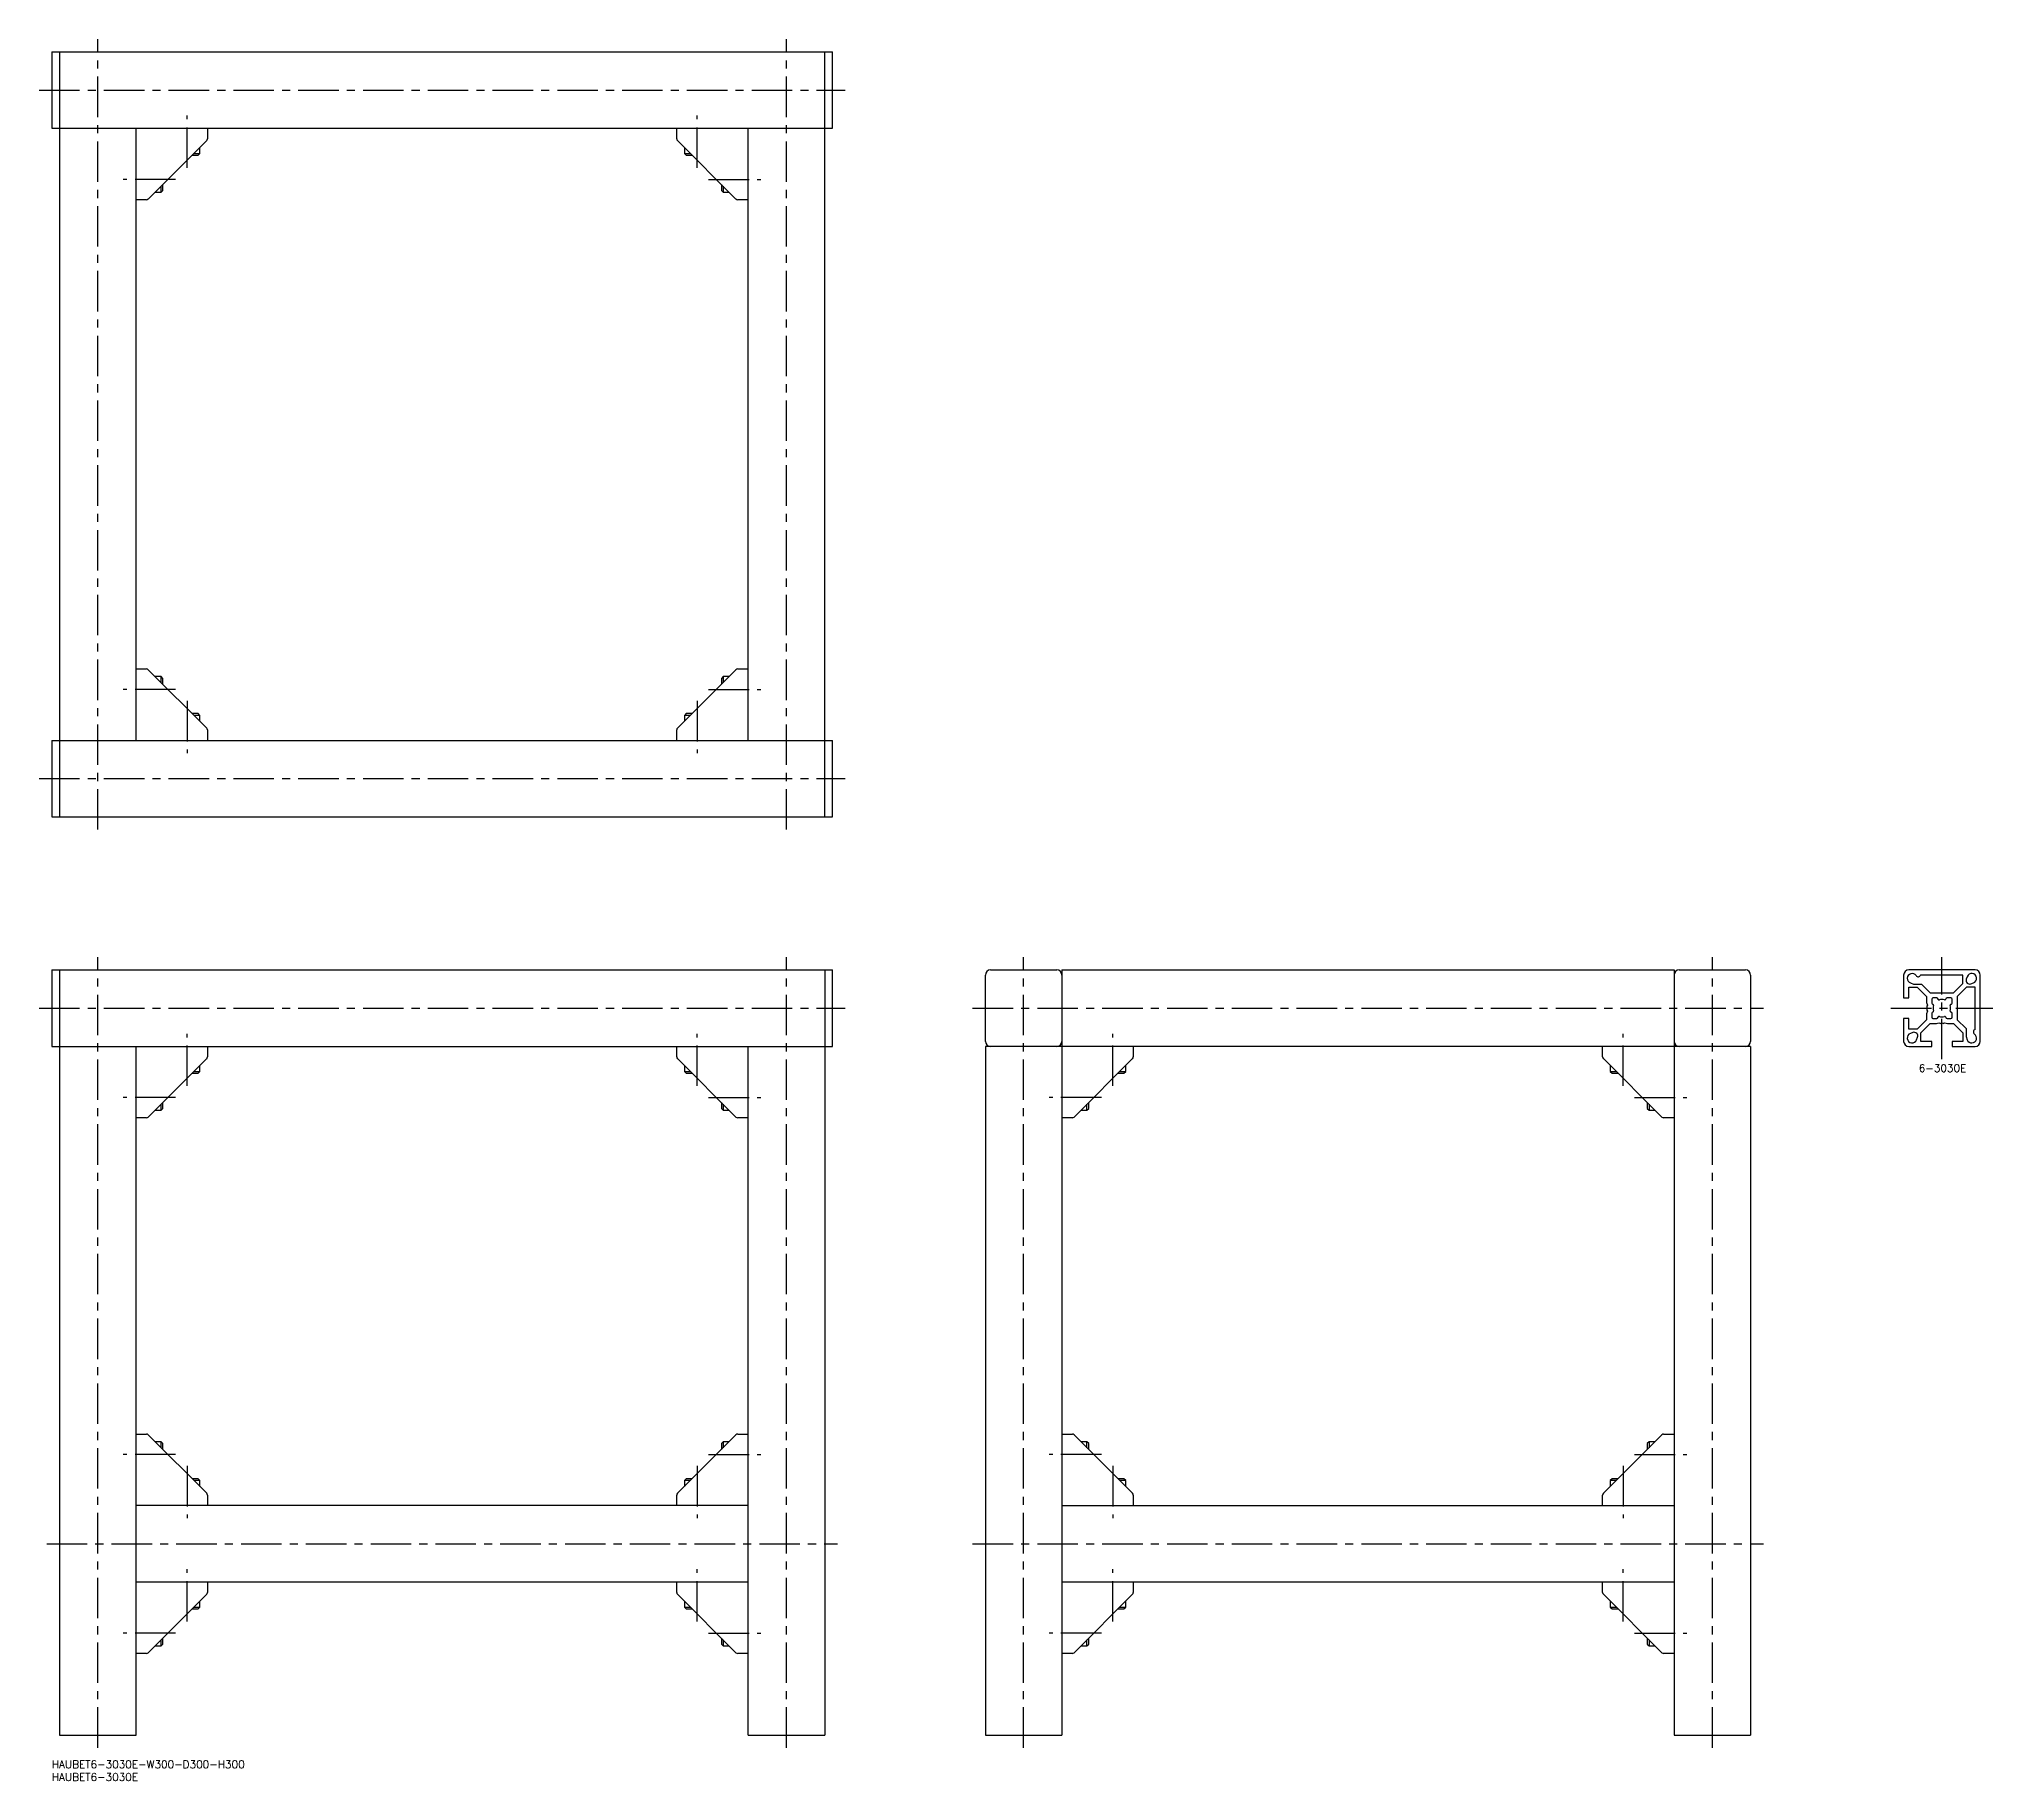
# Model space of a CAD drawing. Extents: x -5 to 761, y -8 to 675.
import ezdxf

# ---------------------------------------------------------------- set-up
doc = ezdxf.new("R2010")
doc.units = 0
doc.header["$LTSCALE"] = 0.5
doc.linetypes.add('CENTER', pattern=[50.8, 31.75, -6.35, 6.35, -6.35])
for name, color, linetype in [('MSM_CENTER', 1, 'CENTER'), ('MSM_CONTINUOUS', 7, 'CONTINUOUS'), ('MSM_PART_NUMBER', 7, 'CONTINUOUS')]:
    doc.layers.add(name, color=color, linetype=linetype)
doc.styles.get("Standard").update_dxf_attribs({"font": 'txt.shx', "height": 3, "bigfont": 'bigfont.shx'})

# ---------------------------------------------------------------- blocks, each defined once
blk = doc.blocks.new('*U8')
at = {"layer": 'MSM_PART_NUMBER'}
blk.add_text('HAUBET6-3030E-W300-D300-H300', height=3, dxfattribs=at).set_placement((0, -3))
blk = doc.blocks.new('*U9')
at = {"layer": 'MSM_PART_NUMBER'}
blk.add_text('HAUBET6-3030E', height=3, dxfattribs=at).set_placement((0, -8))
blk = doc.blocks.new('*U10')
at = {"layer": 'MSM_PART_NUMBER'}
blk.add_text('6-3030E', height=3, dxfattribs=at).set_placement((731.92, 269.97))

msp = doc.modelspace()

# ---------------------------------------------------------------- linework, layer by layer
at = {"layer": 'MSM_CENTER'}
for p, q in [((18, 365), (18, 675)), ((288, 365), (288, 675)), ((-5, 655), (311, 655)), ((53, 624.5), (53, 645)), ((253, 624.5), (253, 645)), ((48.5, 620), (28, 620)), ((257.5, 620), (278, 620)), ((48.5, 420), (28, 420)), ((53, 415.5), (53, 395)), ((253, 415.5), (253, 395)), ((257.5, 420), (278, 420)), ((-5, 385), (311, 385)), ((18, 5), (18, 315)), ((288, 5), (288, 315)), ((381, 5), (381, 315)), ((651, 5), (651, 315)), ((741, 275), (741, 315)), ((-5, 295), (311, 295)), ((361, 295), (671, 295)), ((721, 295), (761, 295)), ((53, 264.5), (53, 285)), ((253, 264.5), (253, 285)), ((416, 264.5), (416, 285)), ((616, 264.5), (616, 285)), ((48.5, 260), (28, 260)), ((257.5, 260), (278, 260)), ((411.5, 260), (391, 260)), ((620.5, 260), (641, 260)), ((48.5, 120), (28, 120)), ((53, 115.5), (53, 95)), ((253, 115.5), (253, 95)), ((257.5, 120), (278, 120)), ((411.5, 120), (391, 120)), ((416, 115.5), (416, 95)), ((616, 115.5), (616, 95)), ((620.5, 120), (641, 120)), ((-2, 85), (308, 85)), ((361, 85), (671, 85)), ((53, 54.5), (53, 75)), ((253, 54.5), (253, 75)), ((416, 54.5), (416, 75)), ((616, 54.5), (616, 75)), ((48.5, 50), (28, 50)), ((257.5, 50), (278, 50)), ((411.5, 50), (391, 50)), ((620.5, 50), (641, 50))]:
    msp.add_line(p, q, dxfattribs=at)
at = {"layer": 'MSM_CONTINUOUS'}
for p, q in [((0, 670), (306, 670)), ((0, 670), (0, 640)), ((3, 670), (3, 370)), ((303, 370), (303, 670)), ((306, 640), (306, 670)), ((0, 640), (306, 640)), ((33, 400), (33, 640)), ((61, 640), (61, 635.91)), ((245, 635.91), (245, 640)), ((273, 400), (273, 640)), ((60.71, 635.21), (37.79, 612.29)), ((55, 629.5), (57.33, 629.5)), ((55.67, 630.17), (58, 630.17)), ((57.33, 629.5), (58, 630.17)), ((58, 630.17), (58, 632.5)), ((268.21, 612.29), (245.29, 635.21)), ((248, 632.5), (248, 630.17)), ((248, 630.17), (248.67, 629.5)), ((248, 630.17), (250.33, 630.17)), ((248.67, 629.5), (251, 629.5)), ((40.5, 615), (42.83, 615)), ((42.83, 615), (42.83, 617.33)), ((42.83, 615), (43.5, 615.67)), ((43.5, 615.67), (43.5, 618)), ((262.5, 618), (262.5, 615.67)), ((262.5, 615.67), (263.17, 615)), ((263.17, 617.33), (263.17, 615)), ((263.17, 615), (265.5, 615)), ((37.09, 612), (33, 612)), ((273, 612), (268.91, 612)), ((33, 428), (37.09, 428)), ((37.79, 427.71), (60.71, 404.79)), ((42.83, 425), (40.5, 425)), ((43.5, 424.33), (42.83, 425)), ((42.83, 422.67), (42.83, 425)), ((43.5, 422), (43.5, 424.33)), ((245.29, 404.79), (268.21, 427.71)), ((263.17, 425), (262.5, 424.33)), ((262.5, 424.33), (262.5, 422)), ((265.5, 425), (263.17, 425)), ((263.17, 425), (263.17, 422.67)), ((268.91, 428), (273, 428)), ((57.33, 410.5), (55, 410.5)), ((58, 409.83), (55.67, 409.83)), ((58, 409.83), (57.33, 410.5)), ((58, 407.5), (58, 409.83)), ((248.67, 410.5), (248, 409.83)), ((248, 409.83), (248, 407.5)), ((250.33, 409.83), (248, 409.83)), ((251, 410.5), (248.67, 410.5)), ((0, 400), (306, 400)), ((0, 400), (0, 370)), ((61, 404.09), (61, 400)), ((245, 400), (245, 404.09)), ((306, 370), (306, 400)), ((0, 370), (306, 370)), ((0, 310), (0, 280)), ((0, 310), (306, 310)), ((3, 310), (3, 10)), ((303, 310), (303, 10)), ((306, 280), (306, 310)), ((366, 282), (366, 308)), ((368, 310), (394, 310)), ((396, 310), (396, 10)), ((396, 310), (636, 310)), ((636, 310), (636, 10)), ((638, 310), (664, 310)), ((666, 308), (666, 282)), ((726, 308), (726, 299)), ((754, 310), (728, 310)), ((749.25, 308), (732.64, 308)), ((749.25, 304.66), (749.25, 308)), ((750.91, 307.35), (750.55, 306.34)), ((756, 282), (756, 308)), ((726, 299), (728, 299)), ((728, 299), (728, 303.25)), ((728, 303.25), (731.34, 303.25)), ((728.64, 304.92), (729.9, 304.45)), ((729.9, 304.45), (732.97, 304.45)), ((731.34, 303.25), (735, 299.59)), ((732.97, 304.45), (736.42, 301)), ((735, 299.59), (735, 297.17)), ((736.42, 301), (745.59, 301)), ((739, 299), (737.5, 299)), ((744.5, 299), (743, 299)), ((745.59, 301), (749.25, 304.66)), ((750.66, 303.25), (747, 299.59)), ((747, 299.59), (747, 290.42)), ((754, 303.25), (750.66, 303.25)), ((752.34, 304.55), (753.35, 304.91)), ((754, 286.64), (754, 303.25)), ((735, 297.17), (735.3, 296.2)), ((735.3, 293.8), (735, 292.83)), ((735, 292.83), (735, 290.41)), ((735.3, 296.2), (735.1, 295.75)), ((735.1, 294.25), (735.3, 293.8)), ((735.13, 295.3), (735.3, 295)), ((735.3, 295), (735.13, 294.7)), ((737, 298.5), (737, 297)), ((737, 293), (737, 291.5)), ((745, 297), (745, 298.5)), ((745, 291.5), (745, 293)), ((728, 291), (726, 291)), ((726, 291), (726, 282)), ((728, 286.75), (728, 291)), ((731.34, 286.75), (728, 286.75)), ((729.66, 285.45), (728.65, 285.09)), ((731.09, 282.65), (731.45, 283.66)), ((735, 290.41), (731.34, 286.75)), ((732.75, 285.34), (736.41, 289)), ((732.75, 282), (732.75, 285.34)), ((736.41, 289), (738.83, 289)), ((737.5, 291), (739, 291)), ((738.83, 289), (739.8, 289.3)), ((739.8, 289.3), (740.25, 289.1)), ((740.7, 289.13), (741, 289.3)), ((741, 289.3), (741.3, 289.13)), ((741.75, 289.1), (742.2, 289.3)), ((742.2, 289.3), (743.17, 289)), ((743, 291), (744.5, 291)), ((743.17, 289), (745.59, 289)), ((745.59, 289), (749.25, 285.34)), ((747, 290.42), (750.45, 286.97)), ((749.25, 285.34), (749.25, 282)), ((750.45, 286.97), (750.45, 283.9)), ((750.45, 283.9), (750.92, 282.64)), ((0, 280), (306, 280)), ((33, 10), (33, 280)), ((61, 280), (61, 275.91)), ((245, 275.91), (245, 280)), ((273, 10), (273, 280)), ((666, 280), (366, 280)), ((366, 280), (366, 10)), ((424, 280), (424, 275.91)), ((608, 275.91), (608, 280)), ((666, 280), (666, 10)), ((728, 280), (737, 280)), ((737, 282), (732.75, 282)), ((737, 280), (737, 282)), ((749.25, 282), (745, 282)), ((745, 282), (745, 280)), ((745, 280), (754, 280)), ((60.71, 275.21), (37.79, 252.29)), ((55, 269.5), (57.33, 269.5)), ((55.67, 270.17), (58, 270.17)), ((57.33, 269.5), (58, 270.17)), ((58, 270.17), (58, 272.5)), ((268.21, 252.29), (245.29, 275.21)), ((248, 272.5), (248, 270.17)), ((248, 270.17), (248.67, 269.5)), ((248, 270.17), (250.33, 270.17)), ((248.67, 269.5), (251, 269.5)), ((423.71, 275.21), (400.79, 252.29)), ((418, 269.5), (420.33, 269.5)), ((418.67, 270.17), (421, 270.17)), ((420.33, 269.5), (421, 270.17)), ((421, 270.17), (421, 272.5)), ((631.21, 252.29), (608.29, 275.21)), ((611, 272.5), (611, 270.17)), ((611, 270.17), (611.67, 269.5)), ((611, 270.17), (613.33, 270.17)), ((611.67, 269.5), (614, 269.5)), ((40.5, 255), (42.83, 255)), ((42.83, 255), (42.83, 257.33)), ((42.83, 255), (43.5, 255.67)), ((43.5, 255.67), (43.5, 258)), ((262.5, 258), (262.5, 255.67)), ((262.5, 255.67), (263.17, 255)), ((263.17, 257.33), (263.17, 255)), ((263.17, 255), (265.5, 255)), ((403.5, 255), (405.83, 255)), ((405.83, 255), (405.83, 257.33)), ((405.83, 255), (406.5, 255.67)), ((406.5, 255.67), (406.5, 258)), ((625.5, 258), (625.5, 255.67)), ((625.5, 255.67), (626.17, 255)), ((626.17, 257.33), (626.17, 255)), ((626.17, 255), (628.5, 255)), ((37.09, 252), (33, 252)), ((273, 252), (268.91, 252)), ((400.09, 252), (396, 252)), ((636, 252), (631.91, 252)), ((33, 128), (37.09, 128)), ((37.79, 127.71), (60.71, 104.79)), ((42.83, 125), (40.5, 125)), ((43.5, 124.33), (42.83, 125)), ((42.83, 122.67), (42.83, 125)), ((43.5, 122), (43.5, 124.33)), ((245.29, 104.79), (268.21, 127.71)), ((263.17, 125), (262.5, 124.33)), ((262.5, 124.33), (262.5, 122)), ((265.5, 125), (263.17, 125)), ((263.17, 125), (263.17, 122.67)), ((268.91, 128), (273, 128)), ((396, 128), (400.09, 128)), ((400.79, 127.71), (423.71, 104.79)), ((405.83, 125), (403.5, 125)), ((406.5, 124.33), (405.83, 125)), ((405.83, 122.67), (405.83, 125)), ((406.5, 122), (406.5, 124.33)), ((608.29, 104.79), (631.21, 127.71)), ((626.17, 125), (625.5, 124.33)), ((625.5, 124.33), (625.5, 122)), ((628.5, 125), (626.17, 125)), ((626.17, 125), (626.17, 122.67)), ((631.91, 128), (636, 128)), ((57.33, 110.5), (55, 110.5)), ((58, 109.83), (55.67, 109.83)), ((58, 109.83), (57.33, 110.5)), ((58, 107.5), (58, 109.83)), ((248.67, 110.5), (248, 109.83)), ((248, 109.83), (248, 107.5)), ((250.33, 109.83), (248, 109.83)), ((251, 110.5), (248.67, 110.5)), ((420.33, 110.5), (418, 110.5)), ((421, 109.83), (418.67, 109.83)), ((421, 109.83), (420.33, 110.5)), ((421, 107.5), (421, 109.83)), ((611.67, 110.5), (611, 109.83)), ((611, 109.83), (611, 107.5)), ((613.33, 109.83), (611, 109.83)), ((614, 110.5), (611.67, 110.5)), ((273, 100), (33, 100)), ((61, 104.09), (61, 100)), ((245, 100), (245, 104.09)), ((396, 100), (636, 100)), ((424, 104.09), (424, 100)), ((608, 100), (608, 104.09)), ((273, 70), (33, 70)), ((61, 70), (61, 65.91)), ((245, 65.91), (245, 70)), ((636, 70), (396, 70)), ((424, 70), (424, 65.91)), ((608, 65.91), (608, 70)), ((60.71, 65.21), (37.79, 42.29)), ((58, 60.17), (58, 62.5)), ((268.21, 42.29), (245.29, 65.21)), ((248, 62.5), (248, 60.17)), ((423.71, 65.21), (400.79, 42.29)), ((421, 60.17), (421, 62.5)), ((631.21, 42.29), (608.29, 65.21)), ((611, 62.5), (611, 60.17)), ((55, 59.5), (57.33, 59.5)), ((55.67, 60.17), (58, 60.17)), ((57.33, 59.5), (58, 60.17)), ((248, 60.17), (248.67, 59.5)), ((248, 60.17), (250.33, 60.17)), ((248.67, 59.5), (251, 59.5)), ((418, 59.5), (420.33, 59.5)), ((418.67, 60.17), (421, 60.17)), ((420.33, 59.5), (421, 60.17)), ((611, 60.17), (611.67, 59.5)), ((611, 60.17), (613.33, 60.17)), ((611.67, 59.5), (614, 59.5)), ((42.83, 45), (42.83, 47.33)), ((43.5, 45.67), (43.5, 48)), ((262.5, 48), (262.5, 45.67)), ((263.17, 47.33), (263.17, 45)), ((405.83, 45), (405.83, 47.33)), ((406.5, 45.67), (406.5, 48)), ((625.5, 48), (625.5, 45.67)), ((626.17, 47.33), (626.17, 45)), ((37.09, 42), (33, 42)), ((40.5, 45), (42.83, 45)), ((42.83, 45), (43.5, 45.67)), ((262.5, 45.67), (263.17, 45)), ((263.17, 45), (265.5, 45)), ((273, 42), (268.91, 42)), ((400.09, 42), (396, 42)), ((403.5, 45), (405.83, 45)), ((405.83, 45), (406.5, 45.67)), ((625.5, 45.67), (626.17, 45)), ((626.17, 45), (628.5, 45)), ((636, 42), (631.91, 42)), ((3, 10), (33, 10)), ((273, 10), (303, 10)), ((366, 10), (396, 10)), ((636, 10), (666, 10))]:
    msp.add_line(p, q, dxfattribs=at)
for centre, radius, start, end in [((60, 635.91), 1, 315, 0), ((246, 635.91), 1, 180, 225), ((37.09, 613), 1, 270, 315), ((268.91, 613), 1, 225, 270), ((37.09, 427), 1, 45, 90), ((268.91, 427), 1, 90, 135), ((60, 404.09), 1, 0, 45), ((246, 404.09), 1, 135, 180), ((368, 308), 2, 90, 180), ((394, 308), 2, 0, 90), ((638, 308), 2, 90, 180), ((664, 308), 2, 0, 90), ((728, 308), 2, 90, 180), ((729.3, 306.7), 1.9, 34.14842, 249.61101), ((731.7, 308.33), 1, 214.14844, 340.85972), ((752.7, 306.7), 1.9, 290.00005, 159.99995), ((754, 308), 2, 0, 90), ((737.5, 298.5), 0.5, 90, 180), ((739, 298.5), 0.5, 8.57841, 90), ((743, 298.5), 0.5, 90, 171.42159), ((744.5, 298.5), 0.5, 0, 90), ((751.86, 305.86), 1.4, 160, 290), ((735.56, 295.55), 0.5, 156.20602, 210), ((735.56, 294.45), 0.5, 150, 203.79398), ((737.5, 297), 0.5, 180, 261.42159), ((737.5, 293), 0.5, 98.57841, 180), ((737.5, 291.5), 0.5, 180, 270), ((737.37, 296.11), 0.4, 343.01488, 81.42159), ((737.37, 293.89), 0.4, 278.57841, 16.98513), ((741, 295), 3.4, 163.01488, 196.98512), ((739, 291.5), 0.5, 270, 351.42159), ((739.89, 298.63), 0.4, 188.57841, 286.98513), ((739.89, 291.37), 0.4, 73.01488, 171.42159), ((741, 295), 3.4, 73.01488, 106.98512), ((741, 295), 3.4, 253.01488, 286.98512), ((742.11, 298.63), 0.4, 253.01488, 351.42159), ((742.11, 291.37), 0.4, 8.57841, 106.98511), ((743, 291.5), 0.5, 188.57841, 270), ((744.63, 296.11), 0.4, 98.57841, 196.98511), ((744.63, 293.89), 0.4, 163.01488, 261.42159), ((741, 295), 3.4, 343.01488, 16.98512), ((744.5, 291.5), 0.5, 270, 0), ((744.5, 297), 0.5, 278.57841, 0), ((744.5, 293), 0.5, 0, 81.42159), ((729.3, 283.3), 1.9, 110.00005, 339.99995), ((730.14, 284.14), 1.4, 340, 110), ((740.45, 289.56), 0.5, 246.20602, 300), ((741.55, 289.56), 0.5, 240, 293.79398), ((752.7, 283.3), 1.9, 200.38899, 55.85158), ((754.33, 285.7), 1, 109.14028, 235.85157), ((60, 275.91), 1, 315, 0), ((246, 275.91), 1, 180, 225), ((368, 282), 2, 180, 270), ((394, 282), 2, 270, 0), ((423, 275.91), 1, 315, 0), ((609, 275.91), 1, 180, 225), ((638, 282), 2, 180, 270), ((664, 282), 2, 270, 0), ((728, 282), 2, 180, 270), ((754, 282), 2, 270, 0), ((37.09, 253), 1, 270, 315), ((268.91, 253), 1, 225, 270), ((400.09, 253), 1, 270, 315), ((631.91, 253), 1, 225, 270), ((37.09, 127), 1, 45, 90), ((268.91, 127), 1, 90, 135), ((400.09, 127), 1, 45, 90), ((631.91, 127), 1, 90, 135), ((60, 104.09), 1, 0, 45), ((246, 104.09), 1, 135, 180), ((423, 104.09), 1, 0, 45), ((609, 104.09), 1, 135, 180), ((60, 65.91), 1, 315, 0), ((246, 65.91), 1, 180, 225), ((423, 65.91), 1, 315, 0), ((609, 65.91), 1, 180, 225), ((37.09, 43), 1, 270, 315), ((268.91, 43), 1, 225, 270), ((400.09, 43), 1, 270, 315), ((631.91, 43), 1, 225, 270)]:
    msp.add_arc(centre, radius, start, end, dxfattribs=at)

# ---------------------------------------------------------------- block references
for name in ['*U10', '*U8', '*U9']:
    msp.add_blockref(name, (0, 0), dxfattribs=at)

doc.saveas('drawing.dxf')
